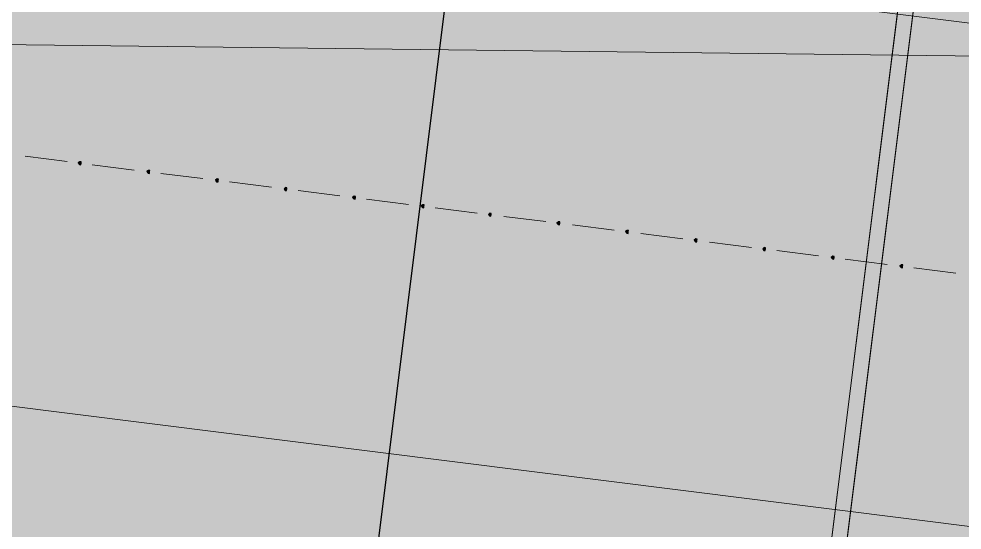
# Model space of a CAD drawing. Header units: metres. Extents: x -4 to 509425, y 7549 to 4732445.
# Drawn here: x 475985.81 to 475991.48, y 4719738.94 to 4719742.01 of the extents above; entities that cross this region are included whole.
import ezdxf

# ---------------------------------------------------------------- set-up
doc = ezdxf.new("R2010")
doc.units = ezdxf.units.M
doc.header["$LTSCALE"] = 0.01
doc.header["$MEASUREMENT"] = 0
doc.layers.get('0').update_dxf_attribs({"lineweight": 0})
doc.layers.add('_SUBESTACIÓN', color=1, linetype='Continuous')
doc.layers.add('SUBESTACION LA VID', color=253, linetype='Continuous')
doc.layers.add('_Yacimiento Arq 100m', color=7, linetype='Continuous', true_color=0xf8991e)

# ---------------------------------------------------------------- blocks, each defined once
blk = doc.blocks.new('A$Cfff6051d')
at = {"layer": 'SUBESTACION LA VID', "transparency": 33554687}
h = blk.add_hatch(color=256, dxfattribs=at)
h.dxf.hatch_style = 2
h.paths.add_polyline_path([(475986.1871, 4719741.1439), (475986.1881, 4719741.1523), (475986.1797, 4719741.1534), (475986.1703, 4719741.146), (475986.1776, 4719741.1366), (475986.186, 4719741.1355)])
h = blk.add_hatch(color=256, dxfattribs=at)
h.dxf.hatch_style = 2
h.paths.add_polyline_path([(475986.5987, 4719741.0923), (475986.5997, 4719741.1007), (475986.5913, 4719741.1018), (475986.5819, 4719741.0944), (475986.5892, 4719741.085), (475986.5976, 4719741.0839)])
h = blk.add_hatch(color=256, dxfattribs=at)
h.dxf.hatch_style = 2
h.paths.add_polyline_path([(475987.0103, 4719741.0407), (475987.0114, 4719741.0491), (475987.003, 4719741.0502), (475986.9935, 4719741.0428), (475987.0008, 4719741.0334), (475987.0092, 4719741.0323)])
h = blk.add_hatch(color=256, dxfattribs=at)
h.dxf.hatch_style = 2
h.paths.add_polyline_path([(475987.4219, 4719740.9891), (475987.423, 4719740.9975), (475987.4146, 4719740.9986), (475987.4051, 4719740.9912), (475987.4125, 4719740.9818), (475987.4209, 4719740.9807)])
h = blk.add_hatch(color=256, dxfattribs=at)
h.dxf.hatch_style = 2
h.paths.add_polyline_path([(475987.8335, 4719740.9375), (475987.8346, 4719740.9459), (475987.8262, 4719740.947), (475987.8167, 4719740.9396), (475987.8241, 4719740.9302), (475987.8325, 4719740.9291)])
h = blk.add_hatch(color=256, dxfattribs=at)
h.dxf.hatch_style = 2
h.paths.add_polyline_path([(475988.2451, 4719740.8859), (475988.2462, 4719740.8943), (475988.2378, 4719740.8954), (475988.2283, 4719740.888), (475988.2357, 4719740.8786), (475988.2441, 4719740.8775)])
h = blk.add_hatch(color=256, dxfattribs=at)
h.dxf.hatch_style = 2
h.paths.add_polyline_path([(475988.6484, 4719740.8354), (475988.6494, 4719740.8438), (475988.641, 4719740.8448), (475988.6316, 4719740.8375), (475988.6389, 4719740.828), (475988.6473, 4719740.827)])
h = blk.add_hatch(color=256, dxfattribs=at)
h.dxf.hatch_style = 2
h.paths.add_polyline_path([(475989.06, 4719740.7838), (475989.061, 4719740.7922), (475989.0526, 4719740.7932), (475989.0432, 4719740.7859), (475989.0505, 4719740.7764), (475989.0589, 4719740.7754)])
h = blk.add_hatch(color=256, dxfattribs=at)
h.dxf.hatch_style = 2
h.paths.add_polyline_path([(475989.4716, 4719740.7322), (475989.4727, 4719740.7406), (475989.4643, 4719740.7416), (475989.4548, 4719740.7343), (475989.4621, 4719740.7248), (475989.4705, 4719740.7238)])
h = blk.add_hatch(color=256, dxfattribs=at)
h.dxf.hatch_style = 2
h.paths.add_polyline_path([(475989.8832, 4719740.6806), (475989.8843, 4719740.689), (475989.8759, 4719740.69), (475989.8664, 4719740.6827), (475989.8738, 4719740.6732), (475989.8822, 4719740.6722)])
h = blk.add_hatch(color=256, dxfattribs=at)
h.dxf.hatch_style = 2
h.paths.add_polyline_path([(475990.2948, 4719740.6289), (475990.2959, 4719740.6373), (475990.2875, 4719740.6384), (475990.278, 4719740.6311), (475990.2854, 4719740.6216), (475990.2938, 4719740.6205)])
h = blk.add_hatch(color=256, dxfattribs=at)
h.dxf.hatch_style = 2
h.paths.add_polyline_path([(475990.7064, 4719740.5773), (475990.7075, 4719740.5857), (475990.6991, 4719740.5868), (475990.6896, 4719740.5795), (475990.697, 4719740.57), (475990.7054, 4719740.5689)])
h = blk.add_hatch(color=256, dxfattribs=at)
h.dxf.hatch_style = 2
h.paths.add_polyline_path([(475991.1181, 4719740.5257), (475991.1191, 4719740.5341), (475991.1107, 4719740.5352), (475991.1013, 4719740.5278), (475991.1086, 4719740.5184), (475991.117, 4719740.5173)])
at = {"layer": 'SUBESTACION LA VID'}
blk.add_line((475987.8187, 4719737.6544), (475989.1572, 4719748.3654), dxfattribs=at)
at = {"layer": 'SUBESTACION LA VID', "lineweight": 15}
for p, q in [((476072.0569, 4719731.8887), (475974.5206, 4719744.1168)), ((475991.2851, 4719743.6276), (475990.6143, 4719738.2766)), ((475991.3775, 4719743.6161), (475990.7067, 4719738.265)), ((475986.1031, 4719741.1545), (475985.8511, 4719741.1861)), ((476071.6253, 4719728.9224), (475974.1478, 4719741.1431)), ((475986.5063, 4719741.1039), (475986.2543, 4719741.1355)), ((475986.9179, 4719741.0523), (475986.6659, 4719741.0839)), ((475987.3295, 4719741.0007), (475987.0775, 4719741.0323)), ((475987.7411, 4719740.9491), (475987.4891, 4719740.9807)), ((475988.1527, 4719740.8975), (475987.9007, 4719740.9291)), ((475988.5644, 4719740.8459), (475988.3124, 4719740.8775)), ((475988.976, 4719740.7943), (475988.724, 4719740.8259)), ((475989.3876, 4719740.7427), (475989.1356, 4719740.7743)), ((475989.7992, 4719740.6911), (475989.5472, 4719740.7227)), ((475990.2108, 4719740.6395), (475989.9588, 4719740.6711)), ((475990.614, 4719740.5889), (475990.362, 4719740.6205)), ((475991.0257, 4719740.5373), (475990.7737, 4719740.5689)), ((475991.4373, 4719740.4857), (475991.1853, 4719740.5173))]:
    blk.add_line(p, q, dxfattribs=at)
blk.add_lwpolyline([(475991.2851, 4719743.6276), (475991.3775, 4719743.6161), (475990.7067, 4719738.265), (475990.6143, 4719738.2766), (475991.2851, 4719743.6276)], dxfattribs=at)
at = {"layer": 'SUBESTACION LA VID'}
for points in [[(475986.1871, 4719741.1439), (475986.1881, 4719741.1523), (475986.1797, 4719741.1534), (475986.1703, 4719741.146), (475986.1776, 4719741.1366), (475986.186, 4719741.1355)], [(475986.5987, 4719741.0923), (475986.5997, 4719741.1007), (475986.5913, 4719741.1018), (475986.5819, 4719741.0944), (475986.5892, 4719741.085), (475986.5976, 4719741.0839)], [(475987.0103, 4719741.0407), (475987.0114, 4719741.0491), (475987.003, 4719741.0502), (475986.9935, 4719741.0428), (475987.0008, 4719741.0334), (475987.0092, 4719741.0323)], [(475987.4219, 4719740.9891), (475987.423, 4719740.9975), (475987.4146, 4719740.9986), (475987.4051, 4719740.9912), (475987.4125, 4719740.9818), (475987.4209, 4719740.9807)], [(475987.8335, 4719740.9375), (475987.8346, 4719740.9459), (475987.8262, 4719740.947), (475987.8167, 4719740.9396), (475987.8241, 4719740.9302), (475987.8325, 4719740.9291)], [(475988.2451, 4719740.8859), (475988.2462, 4719740.8943), (475988.2378, 4719740.8954), (475988.2283, 4719740.888), (475988.2357, 4719740.8786), (475988.2441, 4719740.8775)], [(475988.6484, 4719740.8354), (475988.6494, 4719740.8438), (475988.641, 4719740.8448), (475988.6316, 4719740.8375), (475988.6389, 4719740.828), (475988.6473, 4719740.827)], [(475989.06, 4719740.7838), (475989.061, 4719740.7922), (475989.0526, 4719740.7932), (475989.0432, 4719740.7859), (475989.0505, 4719740.7764), (475989.0589, 4719740.7754)], [(475989.4716, 4719740.7322), (475989.4727, 4719740.7406), (475989.4643, 4719740.7416), (475989.4548, 4719740.7343), (475989.4621, 4719740.7248), (475989.4705, 4719740.7238)], [(475989.8832, 4719740.6806), (475989.8843, 4719740.689), (475989.8759, 4719740.69), (475989.8664, 4719740.6827), (475989.8738, 4719740.6732), (475989.8822, 4719740.6722)], [(475990.2948, 4719740.6289), (475990.2959, 4719740.6373), (475990.2875, 4719740.6384), (475990.278, 4719740.6311), (475990.2854, 4719740.6216), (475990.2938, 4719740.6205)], [(475990.7064, 4719740.5773), (475990.7075, 4719740.5857), (475990.6991, 4719740.5868), (475990.6896, 4719740.5795), (475990.697, 4719740.57), (475990.7054, 4719740.5689)], [(475991.1181, 4719740.5257), (475991.1191, 4719740.5341), (475991.1107, 4719740.5352), (475991.1013, 4719740.5278), (475991.1086, 4719740.5184), (475991.117, 4719740.5173)]]:
    blk.add_lwpolyline(points, close=True, dxfattribs=at)
at = {"layer": 'SUBESTACION LA VID', "lineweight": 0}
for points in [[(475986.1871, 4719741.1439), (475986.1881, 4719741.1523), (475986.1797, 4719741.1534), (475986.1703, 4719741.146), (475986.1776, 4719741.1366), (475986.186, 4719741.1355)], [(475986.5987, 4719741.0923), (475986.5997, 4719741.1007), (475986.5913, 4719741.1018), (475986.5819, 4719741.0944), (475986.5892, 4719741.085), (475986.5976, 4719741.0839)], [(475987.0103, 4719741.0407), (475987.0114, 4719741.0491), (475987.003, 4719741.0502), (475986.9935, 4719741.0428), (475987.0008, 4719741.0334), (475987.0092, 4719741.0323)], [(475987.4219, 4719740.9891), (475987.423, 4719740.9975), (475987.4146, 4719740.9986), (475987.4051, 4719740.9912), (475987.4125, 4719740.9818), (475987.4209, 4719740.9807)], [(475987.8335, 4719740.9375), (475987.8346, 4719740.9459), (475987.8262, 4719740.947), (475987.8167, 4719740.9396), (475987.8241, 4719740.9302), (475987.8325, 4719740.9291)], [(475988.2451, 4719740.8859), (475988.2462, 4719740.8943), (475988.2378, 4719740.8954), (475988.2283, 4719740.888), (475988.2357, 4719740.8786), (475988.2441, 4719740.8775)], [(475988.6484, 4719740.8354), (475988.6494, 4719740.8438), (475988.641, 4719740.8448), (475988.6316, 4719740.8375), (475988.6389, 4719740.828), (475988.6473, 4719740.827)], [(475989.06, 4719740.7838), (475989.061, 4719740.7922), (475989.0526, 4719740.7932), (475989.0432, 4719740.7859), (475989.0505, 4719740.7764), (475989.0589, 4719740.7754)], [(475989.4716, 4719740.7322), (475989.4727, 4719740.7406), (475989.4643, 4719740.7416), (475989.4548, 4719740.7343), (475989.4621, 4719740.7248), (475989.4705, 4719740.7238)], [(475989.8832, 4719740.6806), (475989.8843, 4719740.689), (475989.8759, 4719740.69), (475989.8664, 4719740.6827), (475989.8738, 4719740.6732), (475989.8822, 4719740.6722)], [(475990.2948, 4719740.6289), (475990.2959, 4719740.6373), (475990.2875, 4719740.6384), (475990.278, 4719740.6311), (475990.2854, 4719740.6216), (475990.2938, 4719740.6205)], [(475990.7064, 4719740.5773), (475990.7075, 4719740.5857), (475990.6991, 4719740.5868), (475990.6896, 4719740.5795), (475990.697, 4719740.57), (475990.7054, 4719740.5689)], [(475991.1181, 4719740.5257), (475991.1191, 4719740.5341), (475991.1107, 4719740.5352), (475991.1013, 4719740.5278), (475991.1086, 4719740.5184), (475991.117, 4719740.5173)]]:
    blk.add_lwpolyline(points, close=True, dxfattribs=at)

msp = doc.modelspace()

# ---------------------------------------------------------------- hatches: boundary and pattern name
at = {"layer": '_SUBESTACIÓN', "transparency": 33554559}
h = msp.add_hatch(color=1, dxfattribs=at)
h.dxf.hatch_style = 1
h.paths.add_polyline_path([(475968.6399, 4719805.825), (476089.9386, 4719790.615), (476078.1686, 4719696.74), (475956.8686, 4719711.9502)])

# ---------------------------------------------------------------- linework, layer by layer
at = {"layer": '_Yacimiento Arq 100m', "lineweight": 0}
msp.add_lwpolyline([(475857.3225, 4719732.5738), (475862.8891, 4719734.5523), (475873.9121, 4719737.6298), (475886.1564, 4719740.0483), (475900.6441, 4719741.5199), (475914.2011, 4719741.6782), (475924.1525, 4719741.2012), (475938.3266, 4719740.1547), (475940.049, 4719740.1145), (475943.445, 4719740.1758), (475967.8378, 4719741.494), (475980.5899, 4719741.9184), (475995.2278, 4719741.7429), (476009.806, 4719740.6011), (476020.8562, 4719738.9722), (476031.6141, 4719736.6943), (476042.7214, 4719733.5107), (476048.5837, 4719731.3217)], dxfattribs=at)

# ---------------------------------------------------------------- block references
at = {"linetype": 'Continuous'}
msp.add_blockref('A$Cfff6051d', (0, 0), dxfattribs=at)

doc.saveas('drawing.dxf')
